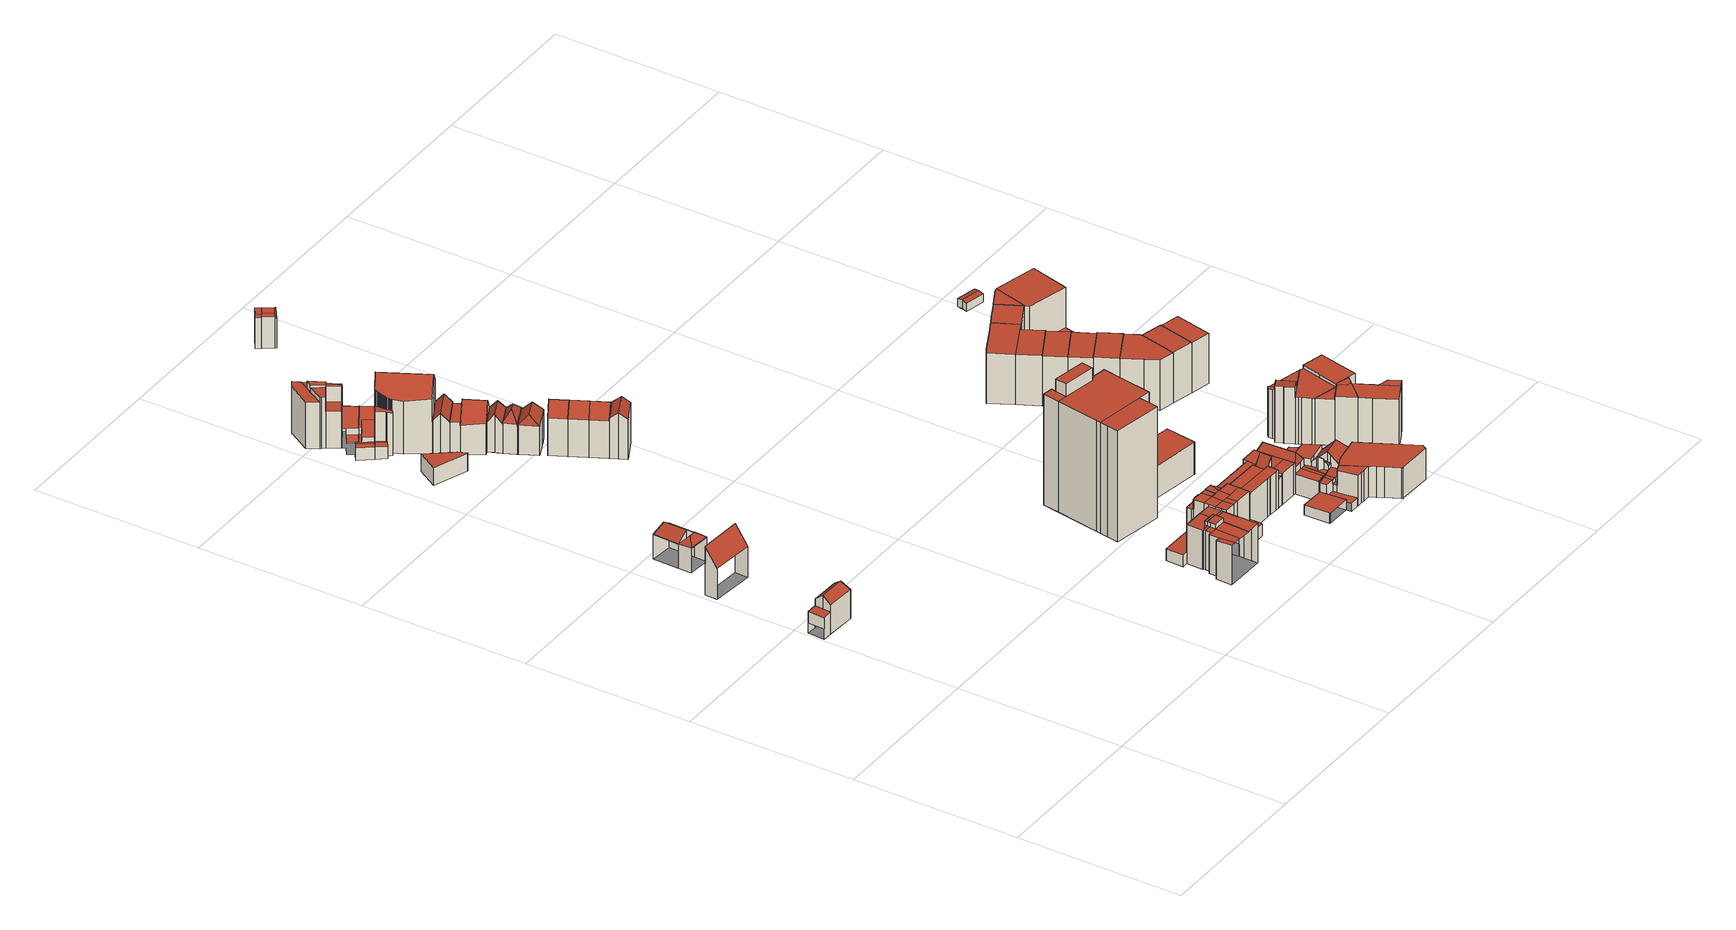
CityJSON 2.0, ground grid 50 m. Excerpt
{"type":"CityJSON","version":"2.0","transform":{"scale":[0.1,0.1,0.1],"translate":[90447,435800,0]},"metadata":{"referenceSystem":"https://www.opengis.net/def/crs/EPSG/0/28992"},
"CityObjects":{
"building1":{"type":"Building","attributes":{"TerrainHeight":1.38,"bron_tex":"UltraCAM-X 10cm juni 2008","voll_tex":"complete","bron_geo":"Lidar 15-30 punten - nov. 2008","status":"1"},"geometry":[{"type":"MultiSurface","lod":"2","boundaries":[[[0,1,2]],[[3,1,0,4]],[[4,0,2,5]],[[6,7,8,9]],[[10,11,12,13]],[[2,1,12,11]],[[3,4,14,7]],[[1,3,15,12]],[[4,5,8,14]],[[5,2,11,16]],[[6,9,17,18]],[[9,8,16,10]],[[7,6,13,15]]],"semantics":{"surfaces":[{"type":"RoofSurface"},{"type":"GroundSurface"},{"type":"WallSurface"}],"values":[0,0,0,0,1,2,2,2,2,2,2,2,2]}}]},
"building2":{"type":"Building","attributes":{"TerrainHeight":1.39,"bron_tex":"UltraCAM-X 10cm juni 2008","voll_tex":"complete","bron_geo":"Lidar 15-30 punten - nov. 2008","status":"1"},"geometry":[{"type":"MultiSurface","lod":"2","boundaries":[[[19,20,21,22]],[[23,24,25,26]],[[19,22,26,25]],[[22,21,27,28]],[[21,20,24,23]]],"semantics":{"surfaces":[{"type":"RoofSurface"},{"type":"GroundSurface"},{"type":"WallSurface"}],"values":[0,1,2,2,2]}}]},
"building3":{"type":"Building","attributes":{"TerrainHeight":1.4,"bron_tex":"UltraCAM-X 10cm juni 2008","voll_tex":"complete","bron_geo":"Lidar 15-30 punten - nov. 2008","status":"1"},"geometry":[{"type":"MultiSurface","lod":"2","boundaries":[[[29,30,31]],[[32,33,34,35]],[[36,37,29,31]],[[38,37,36]],[[38,30,29,37]],[[39,35,34]],[[39,36,32,35]],[[40,41,42,43,44]],[[31,30,42,45]],[[34,33,45,41]],[[46,32,47]],[[46,31,33]],[[38,36,44,43]],[[30,38,48,49]],[[39,34,41,40]],[[36,39,50,51]],[[32,36,47]]],"semantics":{"surfaces":[{"type":"RoofSurface"},{"type":"GroundSurface"},{"type":"WallSurface"}],"values":[0,0,0,0,0,0,0,1,2,2,2,2,2,2,2,2,2]}}]},
"building4":{"type":"Building","attributes":{"TerrainHeight":1.62,"bron_tex":"UltraCAM-X 10cm juni 2008","voll_tex":"complete","bron_geo":"Lidar 15-30 punten - nov. 2008","status":"1"},"geometry":[{"type":"MultiSurface","lod":"2","boundaries":[[[52,53,54,55,56]],[[57,58,59,60,61]],[[52,56,57,61]],[[56,55,58,57]],[[55,54,59,58]],[[54,53,60,59]],[[53,52,61,60]]],"semantics":{"surfaces":[{"type":"RoofSurface"},{"type":"GroundSurface"},{"type":"WallSurface"}],"values":[0,1,2,2,2,2,2]}}]},
"building5":{"type":"Building","attributes":{"TerrainHeight":2.07,"bron_tex":"UltraCAM-X 10cm juni 2008","voll_tex":"complete","bron_geo":"Lidar 15-30 punten - nov. 2008","status":"1"},"geometry":[{"type":"MultiSurface","lod":"2","boundaries":[[[62,63,64,65,66,67]],[[63,68,69,64]],[[70,71,72,73,74]],[[63,62,75,76]],[[67,66,77,71]],[[66,65,72,77]],[[68,63,76,78]],[[69,68,74,73]]],"semantics":{"surfaces":[{"type":"RoofSurface"},{"type":"GroundSurface"},{"type":"WallSurface"}],"values":[0,0,1,2,2,2,2,2]}}]},
"building6":{"type":"Building","attributes":{"TerrainHeight":2.02,"bron_tex":"UltraCAM-X 10cm juni 2008","voll_tex":"complete","bron_geo":"Lidar 15-30 punten - nov. 2008","status":"1"},"geometry":[{"type":"MultiSurface","lod":"2","boundaries":[[[79,80,81,82,83,84]],[[80,69,85,81]],[[73,72,86,87,88,89]],[[80,79,65,64]],[[82,81,90,88]],[[80,64,69]],[[81,85,89,90]],[[85,69,73,89]]],"semantics":{"surfaces":[{"type":"RoofSurface"},{"type":"GroundSurface"},{"type":"WallSurface"}],"values":[0,0,1,2,2,2,2,2]}}]},
"building7":{"type":"Building","attributes":{"TerrainHeight":2.91,"bron_tex":"UltraCAM-X 10cm juni 2008","voll_tex":"complete","bron_geo":"Lidar 15-30 punten - nov. 2008","status":"1"},"geometry":[{"type":"MultiSurface","lod":"2","boundaries":[[[91,92,93,94,95]],[[96,97,98,99]],[[100,101,102,103,104]],[[105,106,107,108,109,110,111]],[[107,112,113,108]],[[114,115,116,117]],[[118,119,120,121,122,123]],[[105,111,122,121]],[[111,110,123,122]],[[110,109,118,123]],[[109,108,124,118]],[[106,105,121,125]],[[108,113,119,124]],[[113,112,126,119]],[[95,94,112,127]],[[94,93,128,126]],[[93,92,129,128]],[[92,91,117,116]],[[96,99,107,130]],[[99,98,127,107]],[[98,97,91,95]],[[97,96,104,103]],[[100,104,130,106]],[[103,102,114,117]],[[102,101,131,132]],[[101,100,125,131]],[[116,115,120,129]],[[115,114,132,120]]],"semantics":{"surfaces":[{"type":"RoofSurface"},{"type":"GroundSurface"},{"type":"WallSurface"}],"values":[0,0,0,0,0,0,1,2,2,2,2,2,2,2,2,2,2,2,2,2,2,2,2,2,2,2,2,2]}}]},
"building8":{"type":"Building","attributes":{"TerrainHeight":2.51,"bron_tex":"UltraCAM-X 10cm juni 2008","voll_tex":"complete","bron_geo":"Lidar 15-30 punten - nov. 2008","status":"1"},"geometry":[{"type":"MultiSurface","lod":"2","boundaries":[[[133,134,135,136,137]],[[137,136,138,139]],[[140,141,142,143,144,145]],[[141,146,147,148,142]],[[120,119,149,71,70,150,151]],[[135,134,62,67]],[[134,133,152,75]],[[141,140,128,153]],[[140,145,126,128]],[[145,144,119,126]],[[144,143,149,119]],[[146,141,153,120]],[[148,147,139,138]],[[147,146,154,155]]],"semantics":{"surfaces":[{"type":"RoofSurface"},{"type":"GroundSurface"},{"type":"WallSurface"}],"values":[0,0,0,0,1,2,2,2,2,2,2,2,2,2]}}]},
"building9":{"type":"Building","attributes":{"TerrainHeight":2.32,"bron_tex":"UltraCAM-X 10cm juni 2008","voll_tex":"complete","bron_geo":"Lidar 15-30 punten - nov. 2008","status":"1"},"geometry":[{"type":"MultiSurface","lod":"2","boundaries":[[[156,157,158,159]],[[160,156,159,161]],[[162,163,164,165,166]],[[167,162,166,168]],[[169,170,171,172]],[[149,173,72,71]],[[174,172,161,159]],[[169,174,159,158]],[[172,171,165,164]],[[171,170,72,175]],[[170,169,77,72]],[[157,156,136,135]],[[158,157,71,77]],[[156,160,138,136]],[[163,162,142,148]],[[166,165,175,176]],[[164,163,160,161]],[[162,167,143,142]],[[167,168,173,149]],[[168,166,176,173]]],"semantics":{"surfaces":[{"type":"RoofSurface"},{"type":"GroundSurface"},{"type":"WallSurface"}],"values":[0,0,0,0,0,1,2,2,2,2,2,2,2,2,2,2,2,2,2,2]}}]},
"building10":{"type":"Building","attributes":{"TerrainHeight":1.61,"bron_tex":"UltraCAM-X 10cm juni 2008","voll_tex":"complete","bron_geo":"Lidar 15-30 punten - nov. 2008","status":"1"},"geometry":[{"type":"MultiSurface","lod":"2","boundaries":[[[177,178,179,180,181,182,183,184,185,186,187,188,189,190,191,192,193,194,195,196,197,198,199,200]],[[201,197,196,202]],[[203,204,205,206,207,208,209,210,211,212,213,214,215,216,217,218,219,220,221,222,223,224,225,226,227]],[[72,173,228,229,230,231,232,88,87,86]],[[177,200,226,225]],[[200,199,227,226]],[[199,198,203,227]],[[198,197,233,175]],[[196,195,234,235]],[[195,194,230,229]],[[194,193,231,230]],[[193,192,210,209]],[[192,191,211,210]],[[191,190,212,211]],[[190,189,213,212]],[[189,188,214,213]],[[188,187,215,214]],[[187,186,216,215]],[[186,185,217,216]],[[185,184,218,217]],[[184,183,219,218]],[[183,182,220,219]],[[182,181,221,220]],[[181,180,222,221]],[[180,179,223,222]],[[179,178,224,223]],[[178,177,225,224]],[[197,201,173,233]],[[201,202,228,173]],[[202,196,235,236]],[[204,203,175,72]],[[209,208,232,231]],[[208,207,88,232]],[[207,206,83,82]],[[206,205,84,83]],[[205,204,79,84]]],"semantics":{"surfaces":[{"type":"RoofSurface"},{"type":"GroundSurface"},{"type":"WallSurface"}],"values":[0,0,0,1,2,2,2,2,2,2,2,2,2,2,2,2,2,2,2,2,2,2,2,2,2,2,2,2,2,2,2,2,2,2,2,2]}}]},
"building11":{"type":"Building","attributes":{"TerrainHeight":1.84,"bron_tex":"UltraCAM-X 10cm juni 2008","voll_tex":"complete","bron_geo":"Lidar 15-30 punten - nov. 2008","status":"1"},"geometry":[{"type":"MultiSurface","lod":"2","boundaries":[[[237,238,239,240]],[[241,240,242,243]],[[244,245,237,240,241,246]],[[247,245,248,249]],[[243,242,250,251]],[[252,253,254,255,256,257,258,259,260]],[[261,262,263,264]],[[265,266,267,268,269,270,271,272,273,274,275,276]],[[241,243,277,273]],[[244,246,272,271]],[[246,241,273,272]],[[244,248,245]],[[247,249,270,269]],[[249,248,271,270]],[[243,251,274,277]],[[252,260,239,238]],[[259,258,278,279]],[[258,257,280,278]],[[257,256,281,280]],[[256,255,266,265]],[[255,254,267,266]],[[254,253,268,267]],[[282,264,250,242]],[[261,282,242,240]],[[264,263,283,284]],[[263,262,260,259]],[[262,261,240,239]]],"semantics":{"surfaces":[{"type":"RoofSurface"},{"type":"GroundSurface"},{"type":"WallSurface"}],"values":[0,0,0,0,0,0,0,1,2,2,2,2,2,2,2,2,2,2,2,2,2,2,2,2,2,2,2]}}]},
"building12":{"type":"Building","attributes":{"TerrainHeight":1.5,"bron_tex":"UltraCAM-X 10cm juni 2008","voll_tex":"complete","bron_geo":"Lidar 15-30 punten - nov. 2008","status":"1"},"geometry":[{"type":"MultiSurface","lod":"2","boundaries":[[[285,286,287,288]],[[234,289,285,288,236]],[[229,228,290,291,292]],[[288,287,290,293]],[[287,286,294,295]],[[286,285,296,291]],[[236,288,293,228]],[[285,289,292,296]],[[289,234,229,292]]],"semantics":{"surfaces":[{"type":"RoofSurface"},{"type":"GroundSurface"},{"type":"WallSurface"}],"values":[0,0,1,2,2,2,2,2,2]}}]},
"building13":{"type":"Building","attributes":{"TerrainHeight":1.46,"bron_tex":"UltraCAM-X 10cm juni 2008","voll_tex":"complete","bron_geo":"Lidar 15-30 punten - nov. 2008","status":"1"},"geometry":[{"type":"MultiSurface","lod":"2","boundaries":[[[294,297,298,295]],[[291,290,299,300]],[[295,298,299,290]],[[298,301,302]],[[303,297,304]],[[297,294,291,300]]],"semantics":{"surfaces":[{"type":"RoofSurface"},{"type":"GroundSurface"},{"type":"WallSurface"}],"values":[0,1,2,2,2,2]}}]},
"building14":{"type":"Building","attributes":{"TerrainHeight":1.43,"bron_tex":"UltraCAM-X 10cm juni 2008","voll_tex":"complete","bron_geo":"Lidar 15-30 punten - nov. 2008","status":"1"},"geometry":[{"type":"MultiSurface","lod":"2","boundaries":[[[305,306,307,302]],[[304,308,309,306,305]],[[300,299,310,311,312]],[[305,301,313]],[[302,307,310,299]],[[307,306,314,315]],[[303,305,313]],[[306,309,316,314]],[[309,308,312,311]],[[308,304,300,312]]],"semantics":{"surfaces":[{"type":"RoofSurface"},{"type":"GroundSurface"},{"type":"WallSurface"}],"values":[0,0,1,2,2,2,2,2,2,2]}}]},
"building15":{"type":"Building","attributes":{"TerrainHeight":1.45,"bron_tex":"UltraCAM-X 10cm juni 2008","voll_tex":"complete","bron_geo":"Lidar 15-30 punten - nov. 2008","status":"1"},"geometry":[{"type":"MultiSurface","lod":"2","boundaries":[[[315,317,318]],[[316,319,317,315]],[[319,320,318,317]],[[311,310,321,322]],[[315,318,321,310]],[[319,316,311,323]],[[320,319,323,322]]],"semantics":{"surfaces":[{"type":"RoofSurface"},{"type":"GroundSurface"},{"type":"WallSurface"}],"values":[0,0,0,1,2,2,2]}}]},
"building16":{"type":"Building","attributes":{"TerrainHeight":1.38,"bron_tex":"UltraCAM-X 10cm juni 2008","voll_tex":"complete","bron_geo":"Lidar 15-30 punten - nov. 2008","status":"1"},"geometry":[{"type":"MultiSurface","lod":"2","boundaries":[[[324,325,326,318]],[[327,328,326,325]],[[326,328,318]],[[324,327,325]],[[322,321,329,330]],[[324,318,320]],[[328,327,331,332]],[[318,328,329,321]],[[327,324,322,330]]],"semantics":{"surfaces":[{"type":"RoofSurface"},{"type":"GroundSurface"},{"type":"WallSurface"}],"values":[0,0,0,0,1,2,2,2,2]}}]},
"building17":{"type":"Building","attributes":{"TerrainHeight":1.34,"bron_tex":"UltraCAM-X 10cm juni 2008","voll_tex":"complete","bron_geo":"Lidar 15-30 punten - nov. 2008","status":"1"},"geometry":[{"type":"MultiSurface","lod":"2","boundaries":[[[332,333,334]],[[331,335,336,333,332]],[[336,337,338,334,333]],[[335,337,336]],[[330,329,339,340,341,342]],[[332,334,339,329]],[[335,331,330,342]],[[334,338,340,339]],[[338,337,341,340]],[[337,335,342,341]]],"semantics":{"surfaces":[{"type":"RoofSurface"},{"type":"GroundSurface"},{"type":"WallSurface"}],"values":[0,0,0,0,1,2,2,2,2,2]}}]},
"building18":{"type":"Building","attributes":{"TerrainHeight":1.31,"bron_tex":"UltraCAM-X 10cm juni 2008","voll_tex":"complete","bron_geo":"Lidar 15-30 punten - nov. 2008","status":"1"},"geometry":[{"type":"MultiSurface","lod":"2","boundaries":[[[343,344,345,346,347]],[[344,348,349,345]],[[350,351,352,353,354]],[[344,343,351,355]],[[343,347,352,351]],[[347,346,353,352]],[[348,344,355,350]],[[349,348,350,354]]],"semantics":{"surfaces":[{"type":"RoofSurface"},{"type":"GroundSurface"},{"type":"WallSurface"}],"values":[0,0,1,2,2,2,2,2]}}]},
"building19":{"type":"Building","attributes":{"TerrainHeight":1.27,"bron_tex":"UltraCAM-X 10cm juni 2008","voll_tex":"complete","bron_geo":"Lidar 15-30 punten - nov. 2008","status":"1"},"geometry":[{"type":"MultiSurface","lod":"2","boundaries":[[[356,357,358,359]],[[357,360,361,358]],[[354,353,362,363]],[[357,356,346,345]],[[356,359,362,353]],[[359,358,364]],[[360,357,345,349]],[[361,360,354,363]]],"semantics":{"surfaces":[{"type":"RoofSurface"},{"type":"GroundSurface"},{"type":"WallSurface"}],"values":[0,0,1,2,2,2,2,2]}}]},
"building20":{"type":"Building","attributes":{"TerrainHeight":1.89,"bron_tex":"UltraCAM-X 10cm juni 2008","voll_tex":"complete","bron_geo":"Lidar 15-30 punten - nov. 2008","status":"1"},"geometry":[{"type":"MultiSurface","lod":"2","boundaries":[[[365,366,367,368]],[[369,370,371,365]],[[372,373,374,375,376]],[[371,377,378,365]],[[379,367,380,381]],[[382,383,369,365,368]],[[384,385,386,387]],[[388,382,368,389]],[[390,391,392,393,394]],[[377,395,396,366,378]],[[366,396,397,367]],[[398,251,399,400,401,402]],[[400,403,404,401]],[[251,250,399]],[[405,406,407,408,409,410]],[[279,278,280,281,411,403,400]],[[412,413,414,415,416,417,418,419]],[[420,421,422,423,424,425]],[[284,283,426,427]],[[428,429,430,431,432,265,276,275,274,433,434,435,436,437,438,439,440,441,442,443,444,445,446,447]],[[368,379,385,384]],[[371,370,425,448]],[[449,369,450,403]],[[370,449,403,411]],[[372,376,441,440]],[[376,375,451,441]],[[373,372,415,452]],[[377,371,448,453]],[[379,381,386,385]],[[381,380,445,444]],[[380,367,405,410]],[[369,383,404,450]],[[383,382,454,414]],[[387,386,391,390]],[[388,389,374,373]],[[389,368,384,387]],[[382,388,452,454]],[[390,394,375,374]],[[394,393,442,451]],[[393,392,443,442]],[[392,391,444,443]],[[396,395,455,456]],[[395,377,453,424]],[[367,397,406,405]],[[397,396,456,457]],[[398,402,434,433]],[[402,401,458,413]],[[251,398,433,274]],[[401,404,414,458]],[[410,409,446,445]],[[409,408,447,446]],[[408,407,459,447]],[[407,406,460,461]],[[411,281,420,425]],[[412,419,436,435]],[[419,418,437,436]],[[418,417,438,437]],[[417,416,439,438]],[[416,415,440,439]],[[413,412,435,434]],[[424,423,430,429]],[[423,422,431,430]],[[422,421,432,431]],[[421,420,265,432]],[[284,427,399,250]],[[427,426,400,399]],[[426,283,279,400]]],"semantics":{"surfaces":[{"type":"RoofSurface"},{"type":"GroundSurface"},{"type":"WallSurface"}],"values":[0,0,0,0,0,0,0,0,0,0,0,0,0,0,0,0,0,0,0,1,2,2,2,2,2,2,2,2,2,2,2,2,2,2,2,2,2,2,2,2,2,2,2,2,2,2,2,2,2,2,2,2,2,2,2,2,2,2,2,2,2,2,2,2,2,2,2]}}]},
"building21":{"type":"Building","attributes":{"TerrainHeight":1.29,"bron_tex":"UltraCAM-X 10cm juni 2008","voll_tex":"complete","bron_geo":"Lidar 15-30 punten - nov. 2008","status":"1"},"geometry":[{"type":"MultiSurface","lod":"2","boundaries":[[[364,358,462,463]],[[358,361,464,462]],[[363,362,465,466]],[[364,463,465,362]],[[467,462,468]],[[462,469,468]],[[464,361,363,466]]],"semantics":{"surfaces":[{"type":"RoofSurface"},{"type":"GroundSurface"},{"type":"WallSurface"}],"values":[0,0,1,2,2,2,2]}}]},
"building22":{"type":"Building","attributes":{"TerrainHeight":1.31,"bron_tex":"UltraCAM-X 10cm juni 2008","voll_tex":"complete","bron_geo":"Lidar 15-30 punten - nov. 2008","status":"1"},"geometry":[{"type":"MultiSurface","lod":"2","boundaries":[[[470,471,472,473]],[[474,470,473,475]],[[466,465,476,477]],[[473,472,476,478]],[[472,471,477,476]],[[471,470,479,477]],[[467,475,463]],[[474,469,464]],[[475,473,478,465]],[[470,474,466,479]]],"semantics":{"surfaces":[{"type":"RoofSurface"},{"type":"GroundSurface"},{"type":"WallSurface"}],"values":[0,0,1,2,2,2,2,2,2,2]}}]},
"building23":{"type":"Building","attributes":{"TerrainHeight":1.83,"bron_tex":"UltraCAM-X 10cm juni 2008","voll_tex":"complete","bron_geo":"Lidar 15-30 punten - nov. 2008","status":"1"},"geometry":[{"type":"MultiSurface","lod":"2","boundaries":[[[480,481,482,483,484,485]],[[486,487,488,489,490]],[[491,492,493,494,495,496]],[[495,494,497,498,499,500,501,502,503,504,505]],[[502,501,506,507]],[[504,503,508,509,510]],[[511,512,513,514]],[[515,516,517,518,519,520,521,522,523,524,525,526,527,528,529,530,531,532]],[[485,484,516,515]],[[484,483,517,516]],[[483,482,518,517]],[[482,481,519,518]],[[481,480,533,519]],[[486,490,508,503]],[[490,489,512,511]],[[489,488,528,534]],[[488,487,502,507]],[[487,486,503,502]],[[491,496,524,523]],[[496,495,535,524]],[[494,493,521,520]],[[493,492,522,521]],[[492,491,523,522]],[[495,505,525,535]],[[505,504,536,525]],[[501,500,531,530]],[[500,499,532,531]],[[499,498,515,532]],[[498,497,480,485]],[[497,494,520,533]],[[507,506,529,528]],[[506,501,530,529]],[[504,510,526,536]],[[510,509,537,526]],[[509,508,511,514]],[[514,513,527,537]],[[513,512,534,527]]],"semantics":{"surfaces":[{"type":"RoofSurface"},{"type":"GroundSurface"},{"type":"WallSurface"}],"values":[0,0,0,0,0,0,0,1,2,2,2,2,2,2,2,2,2,2,2,2,2,2,2,2,2,2,2,2,2,2,2,2,2,2,2,2,2]}}]},
"building24":{"type":"Building","attributes":{"TerrainHeight":2.77,"bron_tex":"UltraCAM-X 10cm juni 2008","voll_tex":"complete","bron_geo":"Lidar 15-30 punten - nov. 2008","status":"1"},"geometry":[{"type":"MultiSurface","lod":"2","boundaries":[[[538,539,540,541]],[[542,543,544,545,546,547]],[[456,455,548,549,550,551,552,553,554,555]],[[461,460,556,547,546,557,558]],[[457,456,555,559]],[[560,561,562,563,564]],[[565,566,567,568,543,542]],[[569,570,571,572,573,574]],[[575,576,577,578,579,580,581,582,430,429,428,447,583,584,585,586,587,588]],[[546,545,588,587]],[[545,544,575,588]],[[544,543,589,590]],[[555,554,591,538]],[[554,553,560,564]],[[553,552,579,592]],[[552,551,580,579]],[[551,550,581,580]],[[550,549,582,581]],[[549,548,430,582]],[[548,455,429,430]],[[461,558,572,571]],[[558,557,586,585]],[[557,546,587,586]],[[593,556,541]],[[457,559,556,460]],[[559,555,538,541]],[[562,561,594,595]],[[561,560,592,594]],[[565,542,563,562]],[[543,568,596,589]],[[568,567,577,576]],[[567,566,578,577]],[[566,565,595,578]],[[569,574,583,447]],[[574,573,584,583]],[[573,572,585,584]],[[571,570,428,459]],[[570,569,447,428]],[[593,540,547]],[[540,539,542,547]],[[539,591,564,563]]],"semantics":{"surfaces":[{"type":"RoofSurface"},{"type":"GroundSurface"},{"type":"WallSurface"}],"values":[0,0,0,0,0,0,0,0,1,2,2,2,2,2,2,2,2,2,2,2,2,2,2,2,2,2,2,2,2,2,2,2,2,2,2,2,2,2,2,2,2]}}]},
"building25":{"type":"Building","attributes":{"TerrainHeight":2.91,"bron_tex":"UltraCAM-X 10cm juni 2008","voll_tex":"complete","bron_geo":"Lidar 15-30 punten - nov. 2008","status":"1"},"geometry":[{"type":"MultiSurface","lod":"2","boundaries":[[[597,598,599,600,601]],[[602,603,604,605,606]],[[597,601,605,604]],[[601,600,606,605]],[[599,598,603,602]],[[598,597,604,603]]],"semantics":{"surfaces":[{"type":"RoofSurface"},{"type":"GroundSurface"},{"type":"WallSurface"}],"values":[0,1,2,2,2,2]}}]},
"building26":{"type":"Building","attributes":{"TerrainHeight":-0.12,"bron_tex":"UltraCAM-X 10cm juni 2008","voll_tex":"complete","bron_geo":"Lidar 15-30 punten - nov. 2008","status":"1"},"geometry":[{"type":"MultiSurface","lod":"2","boundaries":[[[607,608,609,610]],[[611,612,613,614]],[[615,616,612,611]],[[617,618,619,620]],[[618,611,614,619]],[[621,622,618,617]],[[623,624,625,626]],[[607,610,618,622]],[[610,609,611,618]],[[609,608,615,611]],[[608,607,627,628]],[[614,613,626,629]],[[613,612,630,626]],[[612,616,623,630]],[[616,615,628,623]],[[617,620,625,631]],[[620,619,632,625]],[[619,614,629,632]],[[621,617,631,624]],[[622,621,624,627]]],"semantics":{"surfaces":[{"type":"RoofSurface"},{"type":"GroundSurface"},{"type":"WallSurface"}],"values":[0,0,0,0,0,0,1,2,2,2,2,2,2,2,2,2,2,2,2,2]}}]},
"building27":{"type":"Building","attributes":{"TerrainHeight":2.89,"bron_tex":"UltraCAM-X 10cm juni 2008","voll_tex":"complete","bron_geo":"Lidar 15-30 punten - nov. 2008","status":"1"},"geometry":[{"type":"MultiSurface","lod":"2","boundaries":[[[596,633,634]],[[590,635,636]],[[635,634,633,637,636]],[[590,596,634,635]],[[638,639,640,641]],[[642,643,644,645]],[[575,646,647,648,649,576]],[[633,650,638,641]],[[650,596,642,645]],[[590,636,646,575]],[[636,637,647,646]],[[637,633,651,647]],[[641,640,648,651]],[[640,639,652,653]],[[645,644,639,638]],[[644,643,654,639]],[[643,642,576,649]]],"semantics":{"surfaces":[{"type":"RoofSurface"},{"type":"GroundSurface"},{"type":"WallSurface"}],"values":[0,0,0,0,0,0,1,2,2,2,2,2,2,2,2,2,2]}}]},
"building28":{"type":"Building","attributes":{"TerrainHeight":3.11,"bron_tex":"UltraCAM-X 10cm juni 2008","voll_tex":"complete","bron_geo":"Lidar 15-30 punten - nov. 2008","status":"1"},"geometry":[{"type":"MultiSurface","lod":"2","boundaries":[[[655,656,657,658,659,660,661]],[[662,663,664,665,666,667]],[[668,669,670,671,672,673,674,675,676,677,678]],[[652,679,680,653]],[[681,682,683,684]],[[653,680,685,686,687,688]],[[689,690,691]],[[692,693,694,679,652]],[[654,695,639]],[[696,697,698,699,700,701,702,703,704,705,706,707,708,606,605,649,648,709,710,711]],[[712,667,713,690]],[[662,712,683,682]],[[666,665,705,704]],[[665,664,706,705]],[[664,663,714,706]],[[663,662,660,659]],[[715,678,686,685]],[[668,715,691,713]],[[678,677,716,717]],[[677,676,697,696]],[[676,675,698,697]],[[675,674,699,698]],[[674,673,700,699]],[[673,672,701,700]],[[672,671,702,701]],[[671,670,703,702]],[[670,669,704,703]],[[669,668,667,666]],[[659,658,707,714]],[[658,657,708,707]],[[656,655,718,606]],[[680,679,681,684]],[[684,683,690,689]],[[682,681,661,660]],[[685,680,689,691]],[[679,694,655,661]],[[694,693,605,718]],[[693,692,719,605]],[[639,695,692,652]],[[695,654,649,719]]],"semantics":{"surfaces":[{"type":"RoofSurface"},{"type":"GroundSurface"},{"type":"WallSurface"}],"values":[0,0,0,0,0,0,0,0,0,1,2,2,2,2,2,2,2,2,2,2,2,2,2,2,2,2,2,2,2,2,2,2,2,2,2,2,2,2,2,2]}}]},
"building29":{"type":"Building","attributes":{"TerrainHeight":3.33,"bron_tex":"UltraCAM-X 10cm juni 2008","voll_tex":"complete","bron_geo":"Lidar 15-30 punten - nov. 2008","status":"1"},"geometry":[{"type":"MultiSurface","lod":"2","boundaries":[[[720,721,722]],[[637,723,724,725]],[[726,640,688,727]],[[647,728,729,730,709,648]],[[720,722,731,732]],[[722,721,733,734]],[[721,720,732,735]],[[736,640,653]],[[640,726,647,648]],[[637,725,737,738]],[[725,724,729,728]],[[739,723,740,741]],[[724,739,742,743]],[[723,637,726,727]]],"semantics":{"surfaces":[{"type":"RoofSurface"},{"type":"GroundSurface"},{"type":"WallSurface"}],"values":[0,0,0,1,2,2,2,2,2,2,2,2,2,2]}}]},
"building30":{"type":"Building","attributes":{"TerrainHeight":3.35,"bron_tex":"UltraCAM-X 10cm juni 2008","voll_tex":"complete","bron_geo":"Lidar 15-30 punten - nov. 2008","status":"1"},"geometry":[{"type":"MultiSurface","lod":"2","boundaries":[[[744,745,746,747]],[[748,738,737,749]],[[646,750,728,647]],[[744,747,750,646]],[[747,746,751,750]],[[752,745,748]],[[745,744,646,753]],[[752,749,746]],[[749,737,728,751]],[[738,748,753,647]]],"semantics":{"surfaces":[{"type":"RoofSurface"},{"type":"GroundSurface"},{"type":"WallSurface"}],"values":[0,0,1,2,2,2,2,2,2,2]}}]},
"building31":{"type":"Building","attributes":{"TerrainHeight":3.61,"bron_tex":"UltraCAM-X 10cm juni 2008","voll_tex":"complete","bron_geo":"Lidar 15-30 punten - nov. 2008","status":"1"},"geometry":[{"type":"MultiSurface","lod":"2","boundaries":[[[734,733,754,741]],[[733,755,754]],[[756,757,717,716,758]],[[741,740,734]],[[743,758,716]],[[743,742,756,758]],[[730,729,696,711,710,709]],[[741,759,742]],[[754,755,688,687]],[[755,733,735,688]],[[717,757,687,686]],[[757,756,760,754]],[[734,740,727,731]],[[743,716,696,729]],[[756,759,760]]],"semantics":{"surfaces":[{"type":"RoofSurface"},{"type":"GroundSurface"},{"type":"WallSurface"}],"values":[0,0,0,0,0,0,1,2,2,2,2,2,2,2,2]}}]},
"building32":{"type":"Building","attributes":{"TerrainHeight":0.64,"bron_tex":"UltraCAM-X 10cm juni 2008","voll_tex":"complete","bron_geo":"Lidar 15-30 punten - nov. 2008","status":"1"},"geometry":[{"type":"MultiSurface","lod":"2","boundaries":[[[761,762,763,764,765,766,767,768,769,770]],[[771,772,773,774,775,776,777,778,779,780]],[[761,770,771,780]],[[770,769,772,771]],[[769,768,773,772]],[[768,767,774,773]],[[766,765,776,775]],[[765,764,777,776]],[[762,761,780,779]]],"semantics":{"surfaces":[{"type":"RoofSurface"},{"type":"GroundSurface"},{"type":"WallSurface"}],"values":[0,1,2,2,2,2,2,2,2]}}]},
"building33":{"type":"Building","attributes":{"TerrainHeight":0.58,"bron_tex":"UltraCAM-X 10cm juni 2008","voll_tex":"complete","bron_geo":"Lidar 15-30 punten - nov. 2008","status":"1"},"geometry":[{"type":"MultiSurface","lod":"2","boundaries":[[[762,781,782,764,763]],[[779,778,777,783,784]],[[764,782,783,777]],[[782,781,785,786]],[[781,762,779,784]]],"semantics":{"surfaces":[{"type":"RoofSurface"},{"type":"GroundSurface"},{"type":"WallSurface"}],"values":[0,1,2,2,2]}}]},
"building34":{"type":"Building","attributes":{"TerrainHeight":2.35,"bron_tex":"UltraCAM-X 10cm juni 2008","voll_tex":"complete","bron_geo":"Lidar 15-30 punten - nov. 2008","status":"1"},"geometry":[{"type":"MultiSurface","lod":"2","boundaries":[[[787,788,789,790,791,792]],[[793,794,795,796,797]],[[798,799,800,801,802,803,804,805,806,807]],[[808,809,810,811]],[[812,813,814,815,816,817,818,819]],[[820,821,822,823,824,825,826,827,828,829,830,831,832,833,834,835]],[[812,819,830,829]],[[819,818,831,830]],[[818,817,790,789]],[[817,816,795,794]],[[816,815,798,807]],[[815,814,827,836]],[[814,813,828,827]],[[813,812,829,828]],[[787,792,834,833]],[[792,791,837,834]],[[791,790,794,793]],[[789,788,832,831]],[[788,787,833,832]],[[793,797,835,837]],[[797,796,838,835]],[[796,795,807,806]],[[806,805,820,838]],[[803,802,808,811]],[[802,801,824,839]],[[801,800,825,824]],[[800,799,826,825]],[[799,798,836,826]],[[809,808,839,823]]],"semantics":{"surfaces":[{"type":"RoofSurface"},{"type":"GroundSurface"},{"type":"WallSurface"}],"values":[0,0,0,0,0,1,2,2,2,2,2,2,2,2,2,2,2,2,2,2,2,2,2,2,2,2,2,2,2]}}]},
"building35":{"type":"Building","attributes":{"TerrainHeight":0.71,"bron_tex":"UltraCAM-X 10cm juni 2008","voll_tex":"complete","bron_geo":"Lidar 15-30 punten - nov. 2008","status":"1"},"geometry":[{"type":"MultiSurface","lod":"2","boundaries":[[[786,785,840,841]],[[784,783,842,843]],[[786,841,842,783]],[[841,840,844,845]],[[840,785,784,843]]],"semantics":{"surfaces":[{"type":"RoofSurface"},{"type":"GroundSurface"},{"type":"WallSurface"}],"values":[0,1,2,2,2]}}]},
"building36":{"type":"Building","attributes":{"TerrainHeight":0.74,"bron_tex":"UltraCAM-X 10cm juni 2008","voll_tex":"complete","bron_geo":"Lidar 15-30 punten - nov. 2008","status":"1"},"geometry":[{"type":"MultiSurface","lod":"2","boundaries":[[[845,844,846,847]],[[843,842,848,849]],[[845,847,848,842]],[[846,844,843,849]]],"semantics":{"surfaces":[{"type":"RoofSurface"},{"type":"GroundSurface"},{"type":"WallSurface"}],"values":[0,1,2,2]}}]},
"building37":{"type":"Building","attributes":{"TerrainHeight":1.4,"bron_tex":"UltraCAM-X 10cm juni 2008","voll_tex":"complete","bron_geo":"Lidar 15-30 punten - nov. 2008","status":"1"},"geometry":[{"type":"MultiSurface","lod":"2","boundaries":[[[850,851,852,853,854,855,856]],[[854,853,857,858]],[[859,860,861,862,863]],[[864,865,866,867,868,823,822,869,870,871]],[[856,855,871,870]],[[855,854,864,871]],[[853,852,867,872]],[[852,851,868,867]],[[851,850,873,868]],[[854,858,865,864]],[[858,857,866,865]],[[857,853,872,866]],[[862,861,810,809]],[[859,863,850,856]],[[863,862,823,873]]],"semantics":{"surfaces":[{"type":"RoofSurface"},{"type":"GroundSurface"},{"type":"WallSurface"}],"values":[0,0,0,1,2,2,2,2,2,2,2,2,2,2,2]}}]},
"building38":{"type":"Building","attributes":{"TerrainHeight":0.47,"bron_tex":"UltraCAM-X 10cm juni 2008","voll_tex":"complete","bron_geo":"Lidar 15-30 punten - nov. 2008","status":"1"},"geometry":[{"type":"MultiSurface","lod":"2","boundaries":[[[874,875,876,877]],[[849,848,878,879]],[[875,874,847,846]],[[874,877,878,848]],[[877,876,880,881]],[[876,875,849,879]]],"semantics":{"surfaces":[{"type":"RoofSurface"},{"type":"GroundSurface"},{"type":"WallSurface"}],"values":[0,1,2,2,2,2]}}]},
"building39":{"type":"Building","attributes":{"TerrainHeight":0.54,"bron_tex":"UltraCAM-X 10cm juni 2008","voll_tex":"complete","bron_geo":"Lidar 15-30 punten - nov. 2008","status":"1"},"geometry":[{"type":"MultiSurface","lod":"2","boundaries":[[[881,880,882,883,884,885,886]],[[887,888,889,890,879,878,891]],[[881,886,891,878]],[[886,885,887,891]],[[884,883,889,888]],[[883,882,890,889]],[[882,880,879,890]]],"semantics":{"surfaces":[{"type":"RoofSurface"},{"type":"GroundSurface"},{"type":"WallSurface"}],"values":[0,1,2,2,2,2,2]}}]},
"building40":{"type":"Building","attributes":{"TerrainHeight":1.36,"bron_tex":"UltraCAM-X 10cm juni 2008","voll_tex":"complete","bron_geo":"Lidar 15-30 punten - nov. 2008","status":"1"},"geometry":[{"type":"MultiSurface","lod":"2","boundaries":[[[892,893,894,895,896,897]],[[898,861,860,859,899]],[[820,900,901,902,870,869,822,821]],[[894,893,804,803]],[[893,892,805,804]],[[892,897,900,820]],[[896,895,902,901]],[[895,894,898,899]],[[861,898,811,810]],[[899,859,870,902]]],"semantics":{"surfaces":[{"type":"RoofSurface"},{"type":"GroundSurface"},{"type":"WallSurface"}],"values":[0,0,1,2,2,2,2,2,2,2]}}]},
"building41":{"type":"Building","attributes":{"TerrainHeight":0.53,"bron_tex":"UltraCAM-X 10cm juni 2008","voll_tex":"complete","bron_geo":"Lidar 15-30 punten - nov. 2008","status":"1"},"geometry":[{"type":"MultiSurface","lod":"2","boundaries":[[[903,904,905,906,907,908,909,910,911,912]],[[774,913,914,915,916,917,918,919,920,775]],[[903,912,913,774]],[[912,911,914,913]],[[911,910,915,914]],[[910,909,916,915]],[[909,908,917,916]],[[906,905,920,919]],[[905,904,775,920]],[[904,903,767,766]]],"semantics":{"surfaces":[{"type":"RoofSurface"},{"type":"GroundSurface"},{"type":"WallSurface"}],"values":[0,1,2,2,2,2,2,2,2,2]}}]},
"building42":{"type":"Building","attributes":{"TerrainHeight":0.49,"bron_tex":"UltraCAM-X 10cm juni 2008","voll_tex":"complete","bron_geo":"Lidar 15-30 punten - nov. 2008","status":"1"},"geometry":[{"type":"MultiSurface","lod":"2","boundaries":[[[921,922,923,924]],[[925,926,888,887]],[[922,921,885,884]],[[921,924,925,887]],[[924,923,927,928]],[[923,922,888,926]]],"semantics":{"surfaces":[{"type":"RoofSurface"},{"type":"GroundSurface"},{"type":"WallSurface"}],"values":[0,1,2,2,2,2]}}]},
"building43":{"type":"Building","attributes":{"TerrainHeight":0.66,"bron_tex":"UltraCAM-X 10cm juni 2008","voll_tex":"complete","bron_geo":"Lidar 15-30 punten - nov. 2008","status":"1"},"geometry":[{"type":"MultiSurface","lod":"2","boundaries":[[[928,927,929,930]],[[925,931,932,926]],[[928,930,931,925]],[[929,927,926,932]]],"semantics":{"surfaces":[{"type":"RoofSurface"},{"type":"GroundSurface"},{"type":"WallSurface"}],"values":[0,1,2,2]}}]},
"building44":{"type":"Building","attributes":{"TerrainHeight":0.5,"bron_tex":"UltraCAM-X 10cm juni 2008","voll_tex":"complete","bron_geo":"Lidar 15-30 punten - nov. 2008","status":"1"},"geometry":[{"type":"MultiSurface","lod":"2","boundaries":[[[933,934,935,936]],[[917,937,938,918]],[[933,936,937,917]],[[936,935,938,937]],[[939,934,907]],[[934,933,908,907]]],"semantics":{"surfaces":[{"type":"RoofSurface"},{"type":"GroundSurface"},{"type":"WallSurface"}],"values":[0,1,2,2,2,2]}}]},
"building45":{"type":"Building","attributes":{"TerrainHeight":0.37,"bron_tex":"UltraCAM-X 10cm juni 2008","voll_tex":"complete","bron_geo":"Lidar 15-30 punten - nov. 2008","status":"1"},"geometry":[{"type":"MultiSurface","lod":"2","boundaries":[[[906,940,941,942,943,944,907]],[[945,946,947,948,949,950]],[[951,952,953,954,955,919,918,938,956,957]],[[945,950,955,954]],[[949,948,951,958]],[[948,947,952,951]],[[947,946,953,952]],[[946,945,954,953]],[[939,944,935]],[[944,943,956,938]],[[943,942,957,956]],[[942,941,958,957]],[[941,940,950,949]],[[940,906,919,955]]],"semantics":{"surfaces":[{"type":"RoofSurface"},{"type":"GroundSurface"},{"type":"WallSurface"}],"values":[0,0,1,2,2,2,2,2,2,2,2,2,2,2]}}]},
"building46":{"type":"Building","attributes":{"TerrainHeight":0.2,"bron_tex":"UltraCAM-X 10cm juni 2008","voll_tex":"complete","bron_geo":"Lidar 15-30 punten - nov. 2008","status":"1"},"geometry":[{"type":"MultiSurface","lod":"2","boundaries":[[[959,960,961,962,963]],[[960,964,965,961]],[[966,967,968,969,970]],[[960,959,967,971]],[[959,963,968,967]],[[963,962,969,968]],[[962,961,972,969]],[[964,960,971,966]],[[961,965,970,972]],[[965,964,966,970]]],"semantics":{"surfaces":[{"type":"RoofSurface"},{"type":"GroundSurface"},{"type":"WallSurface"}],"values":[0,0,1,2,2,2,2,2,2,2]}}]}
},
"vertices":[
[122,934,109],[128,908,89],[131,958,89],[40,912,89],[42,937,109],[44,962,88],[9,913,67],[40,912,67],[44,962,67],[11,963,67],[11,963,0],[131,958,0],[128,908,0],[9,913,0],[42,937,67],[40,912,0],[44,962,0],[11,963,32],[9,913,32],
[16,1244,97],[145,1232,97],[148,1272,152],[19,1282,150],[148,1272,0],[145,1232,0],[16,1244,0],[19,1282,0],[148,1272,96],[19,1282,96],
[127,1383,96],[152,1362,76],[152,1399,77],[119,1402,101],[152,1399,76],[153,1478,76],[119,1472,101],[85,1405,76],[110,1384,96],[84,1367,78],[87,1484,77],[87,1484,0],[153,1478,0],[152,1362,0],[84,1367,0],[85,1405,0],[152,1399,0],[150,1400,77],[119,1402,77],[84,1367,75],[152,1362,74],[87,1484,76],[85,1405,75],
[70,2144,55],[174,2106,55],[176,2107,55],[164,2132,55],[107,2206,55],[107,2206,0],[164,2132,0],[176,2107,0],[174,2106,0],[70,2144,0],
[84,2392,37],[72,2384,42],[102,2345,42],[112,2351,38],[93,2379,37],[89,2385,37],[61,2377,38],[91,2338,38],[84,2392,0],[89,2385,0],[112,2351,0],[91,2338,0],[61,2377,0],[84,2392,35],[72,2384,40],[93,2379,0],[61,2377,36],
[112,2351,39],[102,2345,43],[122,2319,43],[123,2319,43],[121,2321,43],[128,2327,39],[112,2311,38],[128,2327,0],[121,2321,0],[123,2319,0],[112,2311,0],[122,2319,0],
[106,2496,160],[128,2461,160],[133,2464,160],[136,2467,160],[117,2503,160],[84,2530,166],[106,2496,166],[117,2503,166],[94,2546,166],[58,2485,157],[61,2480,157],[67,2472,157],[106,2496,157],[84,2530,157],[38,2514,143],[58,2485,143],[94,2546,143],[111,2576,143],[107,2583,143],[100,2597,143],[80,2584,143],[136,2467,143],[161,2482,143],[67,2472,113],[90,2437,113],[128,2461,113],[106,2496,113],[107,2583,0],[161,2482,0],[90,2437,0],[38,2514,0],[80,2584,0],[100,2597,0],[111,2576,0],[58,2485,0],[136,2467,0],[117,2503,143],[133,2464,0],[128,2461,0],[84,2530,143],[61,2480,0],[67,2472,0],
[72,2410,38],[84,2392,38],[89,2385,39],[101,2392,50],[84,2420,50],[113,2400,38],[96,2428,38],[133,2464,95],[127,2461,102],[148,2421,102],[183,2442,63],[161,2482,63],[136,2467,91],[90,2437,59],[96,2428,60],[113,2400,62],[183,2442,0],[72,2410,0],[96,2428,0],[72,2410,34],[127,2461,0],[90,2437,53],[96,2428,53],
[101,2392,52],[89,2385,41],[93,2379,41],[105,2386,52],[113,2400,40],[117,2394,40],[148,2421,104],[113,2400,64],[117,2394,65],[135,2365,67],[168,2384,104],[183,2442,64],[203,2404,64],[93,2379,52],[112,2351,53],[135,2365,87],[117,2394,87],[203,2404,0],[105,2386,69],[135,2365,0],[168,2384,0],
[135,2357,179],[135,2354,178],[135,2352,177],[135,2349,176],[135,2346,175],[135,2344,174],[135,2341,173],[136,2338,172],[136,2336,171],[136,2333,170],[137,2331,169],[137,2328,168],[138,2325,168],[139,2323,167],[139,2320,166],[140,2318,166],[141,2315,165],[152,2288,163],[193,2226,169],[233,2247,215],[162,2381,215],[135,2365,183],[135,2362,182],[135,2360,181],[203,2404,168],[275,2269,168],[135,2365,132],[112,2351,132],[128,2327,132],[121,2321,132],[123,2319,132],[132,2308,132],[141,2315,132],[140,2318,132],[139,2320,132],[139,2323,132],[138,2325,132],[137,2328,132],[137,2331,132],[136,2333,132],[136,2336,132],[136,2338,132],[135,2341,132],[135,2344,132],[135,2346,132],[135,2349,132],[135,2352,132],[135,2354,132],[135,2357,132],[135,2360,132],[135,2362,132],[275,2269,0],[193,2226,0],[152,2288,0],[141,2315,0],[132,2308,0],[162,2381,0],[193,2226,100],[233,2247,100],[275,2269,100],
[826,161,121],[864,160,121],[867,239,121],[830,239,121],[808,239,121],[830,255,121],[809,256,121],[800,209,121],[803,162,121],[800,239,121],[786,162,121],[800,209,120],[787,210,120],[830,264,121],[809,263,121],[864,160,122],[907,159,122],[907,180,122],[908,203,122],[908,217,122],[905,218,122],[906,265,122],[867,264,122],[867,239,122],[830,239,134],[867,239,134],[867,264,134],[830,264,134],[908,217,0],[908,203,0],[907,180,0],[907,159,0],[786,162,0],[787,210,0],[800,209,0],[800,239,0],[808,239,0],[809,263,0],[906,265,0],[905,218,0],[809,256,0],[906,265,121],[867,264,121],[905,218,121],[908,217,121],[830,255,134],[867,264,133],[830,264,133],
[204,2207,125],[215,2187,100],[296,2230,100],[285,2249,125],[194,2224,103],[296,2230,0],[215,2187,0],[194,2224,0],[285,2249,0],[215,2187,98],[296,2230,97],[204,2207,0],
[229,2164,98],[309,2205,97],[309,2205,0],[229,2164,0],[306,2203,97],[309,2205,92],[237,2168,98],[229,2164,89],
[271,2185,140],[301,2126,140],[341,2146,91],[265,2107,95],[274,2112,106],[341,2146,0],[274,2112,0],[265,2107,0],[271,2185,97],[301,2126,91],[341,2146,89],[274,2112,91],
[342,2122,118],[361,2107,91],[283,2093,118],[292,2074,91],[361,2107,0],[292,2074,0],[283,2093,0],
[292,2074,94],[326,2069,122],[344,2077,122],[308,2040,93],[380,2072,93],[380,2072,0],[308,2040,0],[308,2040,88],[380,2072,89],
[384,2042,119],[407,2022,89],[309,2038,91],[331,2018,119],[335,1988,89],[384,2011,89],[407,2022,0],[384,2011,0],[335,1988,0],[309,2038,0],
[392,1996,136],[379,1989,149],[404,1942,149],[438,1959,116],[413,2007,117],[345,1971,116],[369,1924,116],[345,1971,0],[392,1996,0],[413,2007,0],[438,1959,0],[369,1924,0],[379,1989,0],
[438,1959,117],[404,1942,150],[428,1895,150],[462,1913,117],[369,1924,117],[394,1877,117],[462,1913,0],[394,1877,0],[462,1913,116],
[942,288,127],[975,287,127],[976,322,127],[943,322,127],[908,288,127],[909,256,127],[942,255,127],[907,363,95],[907,356,95],[943,355,95],[943,376,95],[907,376,95],[958,255,127],[959,287,127],[960,322,127],[986,354,127],[961,355,127],[908,323,127],[908,310,127],[943,322,126],[960,322,126],[961,355,126],[943,355,126],[907,356,127],[943,355,127],[943,355,104],[961,355,104],[961,362,104],[961,375,104],[943,376,104],[1014,253,127],[1015,286,127],[1015,321,127],[805,263,121],[830,272,121],[867,272,121],[867,311,121],[806,312,121],[909,272,121],[908,310,121],[976,322,105],[1015,321,105],[1016,361,105],[1015,361,105],[986,362,105],[986,354,105],[909,256,121],[789,312,36],[806,312,36],[908,310,36],[907,363,36],[882,363,36],[870,364,36],[857,364,36],[790,365,36],[908,217,38],[1018,216,38],[1019,238,38],[1019,253,38],[1014,253,38],[909,256,38],[867,272,133],[830,272,133],[1016,362,0],[1014,253,0],[1019,253,0],[1019,238,0],[1018,216,0],[805,263,0],[806,312,0],[789,312,0],[790,365,0],[857,364,0],[870,364,0],[882,363,0],[907,363,0],[907,376,0],[961,375,0],[961,362,0],[961,355,0],[986,354,0],[986,362,0],[1015,361,0],[942,255,38],[909,272,127],[908,288,121],[943,376,0],[907,356,36],[958,255,38],[908,323,36],[1014,253,118],[1015,286,118],[1015,321,118],[867,311,36],[1016,361,0],[1015,321,96],[1016,361,96],
[453,1847,150],[487,1865,116],[419,1829,117],[487,1865,0],[419,1829,0],[479,1861,124],[453,1847,124],[426,1833,124],
[430,1808,142],[441,1786,124],[511,1822,124],[499,1843,142],[419,1829,124],[487,1865,124],[511,1822,0],[441,1786,0],[499,1843,0],[430,1808,0],
[991,545,100],[1164,517,100],[1165,517,100],[1166,517,100],[1180,610,100],[1007,639,100],[859,714,383],[958,697,383],[961,711,383],[964,732,383],[865,750,383],[796,516,344],[945,490,344],[946,493,344],[955,551,344],[806,575,344],[802,551,344],[991,545,344],[1007,639,344],[1017,698,344],[981,704,344],[980,704,344],[958,697,344],[859,714,344],[830,719,344],[808,588,344],[980,707,344],[961,711,344],[865,750,344],[868,764,344],[838,769,344],[865,750,245],[964,732,245],[966,747,245],[868,764,245],[1007,639,0],[1180,610,0],[1166,517,0],[1165,517,0],[1164,517,0],[955,551,0],[946,493,0],[945,490,0],[796,516,0],[802,551,0],[808,588,0],[838,769,0],[966,747,0],[961,711,0],[980,707,0],[980,704,0],[981,704,0],[1017,698,0],[991,545,0],[964,732,0],[806,575,0],[830,719,0],[868,764,0],
[1133,284,87],[1167,284,138],[1167,318,138],[1134,319,87],[1167,284,96],[1226,283,96],[1222,371,96],[1171,371,96],[1171,358,96],[1167,318,96],[1019,253,118],[1101,252,118],[1113,252,118],[1115,252,118],[1139,251,118],[1149,251,118],[1150,284,118],[1133,284,118],[1134,319,96],[1142,359,96],[1117,359,96],[1134,319,118],[1149,251,89],[1152,251,89],[1166,251,89],[1167,284,89],[1150,284,89],[1166,251,96],[1171,251,96],[1223,250,96],[1228,249,96],[1015,361,67],[1016,362,67],[1016,361,67],[1117,359,67],[1117,372,67],[1015,374,67],[1222,371,0],[1228,249,0],[1223,250,0],[1171,251,0],[1139,251,0],[1115,252,0],[1113,252,0],[1101,252,0],[1015,374,0],[1117,372,0],[1117,359,0],[1142,359,0],[1171,358,0],[1171,371,0],[1226,283,82],[1222,371,82],[1150,284,113],[1149,251,0],[1139,319,96],[1152,251,0],[1166,251,0],[1228,249,82],
[1158,177,32],[1161,101,32],[1161,100,32],[1236,99,32],[1231,175,32],[1161,100,0],[1161,101,0],[1158,177,0],[1231,175,0],[1236,99,0],
[369,2859,97],[387,2831,97],[401,2840,97],[382,2868,97],[401,2840,94],[403,2837,94],[429,2854,94],[427,2857,94],[387,2831,94],[390,2827,94],[373,2882,94],[382,2868,94],[408,2885,94],[398,2899,94],[359,2873,94],[369,2859,94],[390,2827,0],[359,2873,0],[398,2899,0],[429,2854,0],[369,2859,0],[387,2831,0],[427,2857,0],[403,2837,0],[373,2882,0],[408,2885,0],
[1271,251,85],[1250,261,112],[1245,359,112],[1270,371,78],[1270,283,83],[1257,251,61],[1259,182,61],[1271,184,61],[1271,251,61],[1228,249,63],[1231,179,63],[1259,182,63],[1257,251,63],[1270,371,0],[1270,283,0],[1271,184,0],[1231,179,0],[1257,251,84],[1271,251,0],[1259,182,59],[1271,184,59],[1231,179,61],
[1232,156,25],[1236,99,25],[1237,83,25],[1267,83,25],[1269,83,25],[1260,141,25],[1260,155,25],[1260,141,94],[1269,83,94],[1287,83,94],[1297,83,94],[1318,83,94],[1282,151,94],[1282,151,95],[1318,83,95],[1328,64,95],[1338,46,95],[1358,7,95],[1360,4,95],[1362,4,95],[1466,2,95],[1475,17,95],[1390,178,95],[1310,164,95],[1260,155,59],[1271,155,59],[1260,155,48],[1260,141,48],[1271,146,48],[1271,155,48],[1291,155,60],[1310,164,62],[1305,190,62],[1290,187,61],[1271,155,34],[1271,146,34],[1291,155,34],[1231,177,59],[1231,175,59],[1232,156,59],[1231,177,61],[1390,178,0],[1475,17,0],[1466,2,0],[1362,4,0],[1360,4,0],[1358,7,0],[1338,46,0],[1328,64,0],[1318,83,0],[1297,83,0],[1287,83,0],[1267,83,0],[1237,83,0],[1290,187,0],[1305,190,0],[1310,164,0],[1271,146,94],[1282,151,34],[1269,83,0],[1291,155,95],[1390,178,73],[1310,164,73],[1232,156,0],[1231,177,0],
[1275,209,104],[1288,201,92],[1284,221,92],[1282,235,83],[1353,247,83],[1328,292,83],[1270,283,61],[1282,235,61],[1328,292,0],[1353,247,0],[1282,235,0],[1284,221,61],[1275,209,61],[1288,201,89],[1284,221,89],[1288,201,61],[1289,187,61],[1328,292,72],[1270,283,72],[1297,237,83],[1282,235,74],[1297,237,74],[1297,237,68],[1353,247,68],
[1270,371,73],[1270,317,93],[1313,322,59],[1289,370,59],[1270,317,72],[1313,322,72],[1289,370,0],[1313,322,0],[1297,320,72],[1270,317,0],
[1305,190,74],[1290,187,74],[1304,198,108],[1305,190,99],[1360,208,108],[1298,231,74],[1304,198,74],
[1155,1147,156],[1191,1080,156],[1294,1133,156],[1295,1131,156],[1309,1138,156],[1315,1141,156],[1279,1212,156],[1274,1210,156],[1251,1197,156],[1171,1156,156],[1171,1156,0],[1251,1197,0],[1274,1210,0],[1279,1212,0],[1315,1141,0],[1309,1138,0],[1295,1131,0],[1294,1133,0],[1191,1080,0],[1155,1147,0],
[1223,1019,156],[1326,1073,156],[1326,1073,0],[1223,1019,0],[1223,1019,155],[1326,1073,155],
[1413,447,150],[1415,436,150],[1418,431,150],[1431,437,150],[1422,456,150],[1420,455,150],[1422,456,145],[1431,437,145],[1455,390,145],[1537,432,145],[1430,457,145],[1424,374,144],[1428,366,144],[1432,359,144],[1444,335,144],[1448,329,144],[1521,311,144],[1535,369,144],[1549,429,144],[1537,432,144],[1455,390,144],[1448,329,143],[1472,283,143],[1520,308,143],[1521,311,143],[1402,422,175],[1412,401,175],[1410,400,175],[1424,374,175],[1455,390,171],[1431,437,171],[1418,431,173],[1405,424,175],[1549,429,0],[1535,369,0],[1520,308,0],[1472,283,0],[1444,335,0],[1432,359,0],[1428,366,0],[1410,400,0],[1412,401,0],[1402,422,0],[1405,424,0],[1418,431,0],[1415,436,0],[1413,447,0],[1420,455,0],[1430,457,0],[1424,374,0],[1422,456,0],[1537,432,0],[1448,329,0],
[1254,961,155],[1357,1015,155],[1357,1015,0],[1254,961,0],[1254,961,154],[1357,1015,154],
[1286,903,154],[1388,956,154],[1388,956,0],[1286,903,0],
[1500,230,152],[1518,197,152],[1550,136,152],[1606,166,152],[1578,217,152],[1574,226,152],[1546,280,152],[1628,178,152],[1611,209,152],[1546,280,153],[1533,283,153],[1520,308,153],[1472,283,153],[1500,230,153],[1578,217,0],[1611,209,0],[1628,178,0],[1550,136,0],[1518,197,0],[1533,283,0],[1546,280,0],[1574,226,0],[1606,166,0],[1500,230,0],
[1388,956,157],[1286,903,157],[1318,843,157],[1420,895,157],[1420,895,0],[1318,843,0],[1318,843,156],[1420,895,156],
[1348,787,156],[1368,751,156],[1415,740,156],[1440,851,156],[1440,857,156],[1440,851,0],[1415,740,0],[1368,751,0],[1348,787,0],[1440,857,0],
[1549,429,154],[1535,369,154],[1521,311,154],[1565,300,154],[1588,295,154],[1615,414,154],[1521,311,153],[1565,300,153],[1615,414,0],[1588,295,0],[1565,300,0],
[1279,1212,157],[1315,1141,157],[1321,1144,157],[1390,1180,157],[1391,1180,157],[1354,1252,157],[1334,1241,157],[1314,1231,157],[1300,1223,157],[1281,1213,157],[1281,1213,0],[1300,1223,0],[1314,1231,0],[1334,1241,0],[1354,1252,0],[1391,1180,0],[1390,1180,0],[1321,1144,0],
[1440,851,157],[1415,740,157],[1479,725,157],[1504,836,157],[1504,836,0],[1479,725,0],[1479,725,155],[1504,836,155],
[1540,711,155],[1565,822,155],[1565,822,0],[1540,711,0],
[1354,1252,158],[1391,1180,158],[1418,1281,158],[1412,1282,158],[1412,1282,0],[1418,1281,0],[1399,1210,158],
[1397,1168,156],[1521,1136,156],[1523,1147,157],[1547,1251,160],[1418,1281,160],[1389,1137,32],[1435,1054,32],[1498,1038,32],[1519,1130,32],[1521,1136,32],[1397,1168,32],[1519,1130,0],[1498,1038,0],[1435,1054,0],[1389,1137,0],[1397,1168,0],[1547,1251,0],[1523,1147,0],[1521,1136,0],
[1495,1450,24],[1492,1434,27],[1552,1421,27],[1553,1422,26],[1556,1437,24],[1488,1417,24],[1548,1405,24],[1488,1417,0],[1495,1450,0],[1556,1437,0],[1553,1422,0],[1548,1405,0],[1492,1434,0],[1552,1421,0]
]}
